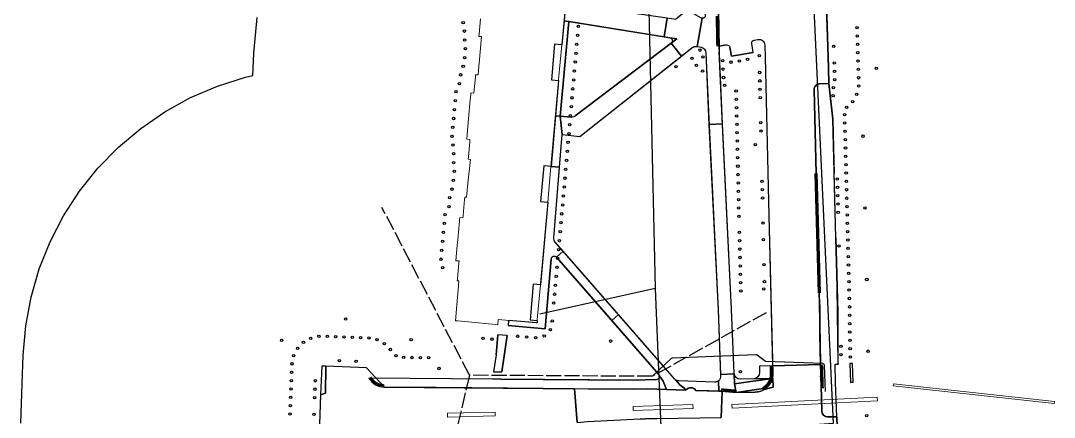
# Model space of a CAD drawing. Header units: metres. Extents: x 376 to 894, y 14078 to 15017.
# Drawn here: x 629 to 802, y 14749.6 to 14816 of the extents above; entities that cross this region are included whole.
import ezdxf

# ---------------------------------------------------------------- set-up
doc = ezdxf.new("R2010")
doc.units = ezdxf.units.M
doc.linetypes.add('DASHED', pattern=[1.524, 1.27, -0.254])
for name, color, linetype in [('BUILDING', 7, 'Continuous'), ('CROSSWALK', 7, 'Continuous'), ('CURB', 7, 'Continuous'), ('ELECTR_CABLE', 7, 'Continuous'), ('ELECTR_CABLE_COMM', 7, 'Continuous'), ('GROUND', 7, 'Continuous'), ('OVERHEAD_POWER_LINE', 7, 'Continuous'), ('ROAD', 7, 'Continuous'), ('SIDEWALK_PATH', 7, 'Continuous'), ('WATER_PIPELINE', 7, 'Continuous')]:
    doc.layers.add(name, color=color, linetype=linetype)

# ---------------------------------------------------------------- blocks, each defined once
blk = doc.blocks.new('СПИРЕЯ_GREFSHEIM')
blk.add_circle((0, 0), 0.2)
blk = doc.blocks.new('КИЗИЛЬНИК_БЛЕСТЯЩИЙ')
blk.add_circle((0, 0), 0.2)
blk = doc.blocks.new('СНЕЖНОЯГОДНИК_ДОРЕНБОЗА')
blk.add_circle((0, 0), 0.2)
blk = doc.blocks.new('ЛИПА_МЕЛКОЛИСТНАЯ')
blk.add_circle((0, 0), 0.2)

msp = doc.modelspace()

# ---------------------------------------------------------------- linework, layer by layer
at = {"layer": 'BUILDING', "color": 251, "linetype": 'Continuous', "lineweight": 9, "flags": 128}
msp.add_lwpolyline([(720.05, 14817.36), (719.56, 14811.97), (719.04, 14806.14), (719.02, 14805.99), (717.76, 14791.58), (717.23, 14785.61), (717.23, 14785.57), (716.01, 14772), (715.99, 14771.77), (715.52, 14766.59), (715.45, 14765.8), (715.42, 14765.4), (715.28, 14765.41), (708.94, 14765.98), (708.86, 14765.1), (708.46, 14765.14), (702.16, 14765.73), (701.77, 14765.77), (702.1, 14769.72), (702.2, 14770.93), (702.33, 14772.42), (702.07, 14772.44), (702.1, 14772.86), (702.33, 14775.39), (702.37, 14775.78), (701.84, 14775.82), (702.06, 14778.36), (702.16, 14779.39), (702.43, 14782.41), (702.45, 14782.64), (702.48, 14783.02), (703.01, 14782.97), (703.01, 14782.97), (703.05, 14783.36), (703.29, 14786.07), (703.32, 14786.47), (703.62, 14786.43), (703.75, 14787.64), (703.87, 14788.8), (704.29, 14792.76), (703.89, 14792.79), (703.93, 14793.19), (704.15, 14795.72), (704.18, 14796.11), (703.66, 14796.16), (703.86, 14798.35), (703.97, 14799.56), (704.02, 14800.21), (704.2, 14802.14), (704.25, 14802.74), (704.33, 14803.59), (704.36, 14803.89), (704.85, 14803.84), (704.86, 14803.94), (705.1, 14806.55), (705.13, 14806.95), (705.55, 14806.91), (705.68, 14808.3), (705.79, 14809.49), (706.13, 14813.32), (705.71, 14813.35), (705.74, 14813.75), (705.97, 14816.28)], dxfattribs=at)
at = {"layer": 'CROSSWALK'}
msp.add_point((762.86, 14756.41), dxfattribs=at)
at = {"layer": 'CURB', "color": 18, "true_color": 0x000000}
for p, q in [((720.72, 14815.88), (719.29, 14800.02)), ((737.65, 14813.12), (720.72, 14815.88)), ((721.83, 14800.06), (737.87, 14812.23)), ((742.15, 14811.67), (742.87, 14811.54)), ((747.13, 14811.93), (745.91, 14811.72)), ((751.61, 14810.69), (751.35, 14812.17)), ((751.76, 14812.75), (752.38, 14812.86)), ((753.55, 14811.91), (753.62, 14809.86)), ((722.57, 14796.63), (741.35, 14811.47)), ((743.69, 14810.59), (744.15, 14799.56)), ((746.4, 14799.66), (745.93, 14810.84)), ((747.97, 14810.05), (747.71, 14811.52)), ((751.61, 14810.69), (747.97, 14810.05)), ((753.62, 14809.86), (754.22, 14783.37)), ((764.26, 14805.46), (762.76, 14805.43)), ((761.79, 14804.4), (762.04, 14794.65)), ((719.29, 14800.02), (721.14, 14799.86)), ((744.15, 14799.56), (745.72, 14767.59)), ((747.97, 14767.69), (746.4, 14799.66)), ((718.23, 14779.65), (719.63, 14796.95)), ((719.63, 14796.95), (722.57, 14796.63)), ((762.04, 14794.65), (762.16, 14790.41)), ((765.44, 14779.62), (765.15, 14790.48)), ((754.22, 14783.37), (754.87, 14756.88)), ((738.43, 14756.04), (718.47, 14778.91)), ((717.8, 14776.12), (716.81, 14764.41)), ((735.82, 14756.75), (718.67, 14776.4)), ((765.65, 14771.44), (765.76, 14767.22)), ((762.73, 14768.41), (762.8, 14758.71)), ((745.72, 14767.59), (746.15, 14756.53)), ((748.39, 14756.96), (747.97, 14767.69)), ((765.76, 14767.22), (765.79, 14758.76)), ((716.81, 14764.41), (710.59, 14764.97)), ((710.44, 14763.28), (709.53, 14757.19)), ((708.59, 14760.05), (708.16, 14757.2)), ((754.84, 14758.22), (752.64, 14758.17)), ((752.64, 14758.17), (752.67, 14757.08)), ((762.8, 14758.71), (762.92, 14754.6)), ((765.79, 14758.76), (765.8, 14758.51)), ((707.97, 14756), (687.28, 14756.17)), ((689.87, 14754.64), (716.45, 14754.43)), ((709.34, 14755.99), (716.46, 14755.93)), ((716.46, 14755.93), (731.52, 14755.82)), ((731.52, 14755.82), (735.46, 14755.92)), ((745.12, 14755.49), (739.15, 14755.7)), ((751.69, 14756.06), (749.41, 14756)), ((762.92, 14754.6), (763.07, 14750.65)), ((716.45, 14754.43), (731.53, 14754.32)), ((731.53, 14754.32), (733.94, 14754.38)), ((733.94, 14754.38), (740.35, 14754.16)), ((741.99, 14754.1), (746.25, 14753.95)), ((764.06, 14749.68), (765.6, 14749.68)), ((765.6, 14749.68), (765.67, 14747.96))]:
    msp.add_line(p, q, dxfattribs=at)
for points in [[(762.46, 14871.1), (763.11, 14850.17), (763.52, 14829.05), (764.19, 14808.11), (764.26, 14805.46)], [(745.79, 14817.92), (745.93, 14810.84)], [(764.26, 14805.46), (764.92, 14799.48)], [(764.92, 14799.48), (765.04, 14794.73), (765.15, 14790.48)], [(765.44, 14779.62), (765.65, 14771.44)], [(762.73, 14768.41), (762.68, 14770.41)], [(708.59, 14760.05), (708.89, 14763.42)], [(768.24, 14758.59), (767.8, 14758.58)], [(765.6, 14749.68), (765.4, 14755.37)], [(768.33, 14755.46), (767.9, 14755.45)], [(746.25, 14753.95), (748.77, 14753.73), (751.95, 14753.81)]]:
    msp.add_lwpolyline(points, dxfattribs=at)
at = {"layer": 'CURB', "color": 18, "ltscale": 0.025, "true_color": 0x000000, "const_width": 0.4, "flags": 128}
for points in [[(745.51, 14816.77), (745.61, 14811.71)], [(763.1, 14758.43), (763.23, 14754.43)], [(748.78, 14754.03), (746.24, 14754.26)]]:
    msp.add_lwpolyline(points, dxfattribs=at)
at = {"layer": 'CURB', "color": 18, "lineweight": 90, "true_color": 0x000000}
msp.add_lwpolyline([(762.68, 14770.41), (762.16, 14790.41)], dxfattribs=at)
at = {"layer": 'CURB', "color": 18, "ltscale": 0.025, "true_color": 0x000000, "const_width": 0.4, "flags": 128}
for points in [[(753.22, 14754.47, 0.274927), (754.57, 14756.88), (754.54, 14758.22)], [(687.54, 14756.31, 0.267943), (689.87, 14754.94, 0.267943)]]:
    msp.add_lwpolyline(points, format="xyb", dxfattribs=at)
at = {"layer": 'ELECTR_CABLE'}
msp.add_lwpolyline([(763.69, 14753.93), (763.56, 14758.29, 0.400269), (763.26, 14758.58), (753.67, 14758.95), (753.67, 14758.95), (752.26, 14760, 0.171193), (752.07, 14760.06), (738.1, 14759.52, 0.180395), (737.9, 14759.44), (734.73, 14756.46)], format="xyb", dxfattribs=at)
at = {"layer": 'ELECTR_CABLE_COMM'}
for points in [[(755.92, 14949.49), (759.44, 14867.08), (765.01, 14748.56), (731.81, 14746.13)], [(733.37, 14852.27), (735.17, 14771.18), (715.92, 14766.89)], [(735.17, 14771.18), (737.25, 14720.64), (736.98, 14692.55), (722.42, 14694.67), (714.31, 14696.95), (706.81, 14697.61)]]:
    msp.add_lwpolyline(points, dxfattribs=at)
at = {"layer": 'GROUND'}
msp.add_lwpolyline([(629.01, 14748.6), (629.25, 14755.19), (629.42, 14760.02), (629.85, 14764.9), (630.74, 14769.73), (632.11, 14774.44), (633.93, 14779), (636.19, 14783.35), (638.86, 14787.47), (641.93, 14791.3), (645.36, 14794.81), (649.11, 14797.97), (653.16, 14800.75), (657.45, 14803.11), (661.96, 14805.05), (666.64, 14806.53), (667.88, 14806.79), (668.03, 14810.57), (668.57, 14816.54)], dxfattribs=at)
at = {"layer": 'OVERHEAD_POWER_LINE', "linetype": 'DASHED', "ltscale": 2}
for points in [[(753.75, 14767.11), (734.73, 14756.46), (704.11, 14756.64), (689.47, 14784.74)], [(704.11, 14756.64), (694.16, 14714.82)]]:
    msp.add_lwpolyline(points, dxfattribs=at)
at = {"layer": 'ROAD'}
for points in [[(745.81, 14816.78), (745.91, 14811.72), (747.13, 14811.93), (747.33, 14811.92), (747.5, 14811.85), (747.63, 14811.71), (747.71, 14811.52), (747.97, 14810.05), (751.61, 14810.69), (751.35, 14812.17), (751.35, 14812.37), (751.43, 14812.54), (751.57, 14812.67), (751.76, 14812.75), (752.38, 14812.86), (752.59, 14812.87), (752.8, 14812.84), (753, 14812.76), (753.18, 14812.65), (753.33, 14812.5), (753.45, 14812.32), (753.52, 14812.12), (753.55, 14811.91), (753.62, 14809.86), (754.22, 14783.37), (754.84, 14758.24), (762.88, 14758.43), (762.78, 14763.42), (762.76, 14767.17), (762.23, 14787.41), (762.16, 14790.41), (761.79, 14804.4), (761.8, 14804.6), (761.85, 14804.78), (761.94, 14804.96), (762.06, 14805.11), (762.21, 14805.24), (762.38, 14805.34), (762.57, 14805.4), (762.76, 14805.43), (764.26, 14805.46), (764.19, 14808.11), (763.86, 14818.43)], [(722.14, 14748.73), (721.68, 14754.39), (716.45, 14754.43), (698.52, 14754.58), (696.12, 14754.6), (689.87, 14754.64), (686.9, 14757.9), (680.1, 14758.15), (680.02, 14753.62), (679.21, 14753.36), (678.97, 14746.77)], [(765.67, 14747.96), (765.6, 14749.68), (764.06, 14749.68), (763.68, 14749.76), (763.37, 14749.96), (763.15, 14750.27), (763.07, 14750.65), (762.92, 14757.03), (762.88, 14758.43), (754.84, 14758.24), (754.87, 14756.88), (754.87, 14756.69), (754.86, 14756.5), (754.83, 14756.31), (754.8, 14756.12), (754.89, 14756.13), (754.96, 14754.63), (753.43, 14754.24), (753.08, 14754.06), (752.72, 14753.93), (752.34, 14753.85), (751.95, 14753.81), (748.77, 14753.73), (746.39, 14753.94), (746.24, 14749.55)]]:
    msp.add_lwpolyline(points, dxfattribs=at)
for points in [[(680.1, 14758.15), (679.39, 14758.18), (679.21, 14753.36), (680.02, 14753.62)], [(746.39, 14753.94), (746.25, 14753.95), (741.99, 14754.1), (741.83, 14754.29), (741.64, 14754.43), (741.42, 14754.52), (741.19, 14754.56), (740.95, 14754.53), (740.72, 14754.46), (740.52, 14754.33), (740.35, 14754.16), (733.94, 14754.38), (731.53, 14754.32), (721.68, 14754.39), (722.14, 14748.73), (723.85, 14748.88), (732.67, 14749.35), (733.53, 14749.32), (733.53, 14749.38), (735.45, 14749.4), (746.24, 14749.55)], [(754.89, 14756.13), (754.8, 14756.12), (754.6, 14755.56), (754.3, 14755.05), (753.91, 14754.6), (753.43, 14754.24), (754.96, 14754.63)]]:
    msp.add_lwpolyline(points, close=True, dxfattribs=at)
at = {"layer": 'SIDEWALK_PATH'}
for points in [[(744.2, 14855.74), (741.95, 14855.64), (743.54, 14817.83), (743.58, 14816.89), (743.57, 14816.79), (743.54, 14816.7), (743.5, 14816.61), (743.44, 14816.54), (743.36, 14816.47), (743.27, 14816.43), (743.18, 14816.4), (743.08, 14816.39), (742.23, 14811.65), (742.87, 14811.54), (743.19, 14811.42), (743.44, 14811.21), (743.62, 14810.93), (743.69, 14810.59), (744.2, 14798.63), (746.45, 14798.74), (745.91, 14811.72), (745.81, 14816.78), (745.79, 14817.92)], [(737.19, 14816.39), (721.58, 14818.65), (721.45, 14817.23), (720.09, 14817.36), (719.95, 14815.96), (720.72, 14815.88), (736.68, 14813.27)], [(743.08, 14816.39), (743.02, 14816.39), (742.95, 14816.41), (742.89, 14816.43), (742.83, 14816.46), (741.65, 14817.14), (741.41, 14817.3), (741.18, 14817.48), (740.97, 14817.68), (740.78, 14817.91), (738.63, 14816.26), (738.63, 14816.19), (737.19, 14816.39), (736.68, 14813.27), (737.65, 14813.12), (738.8, 14812.93), (737.87, 14812.23), (739.58, 14810.07), (741.35, 14811.47), (741.53, 14811.58), (741.73, 14811.65), (741.94, 14811.68), (742.15, 14811.67), (742.23, 14811.65)], [(720.72, 14815.88), (719.95, 14815.96), (719.56, 14811.97), (718.37, 14812.08), (717.83, 14806.1), (719.02, 14805.99), (718.51, 14800.08), (719.29, 14800.02)], [(739.58, 14810.07), (737.87, 14812.23), (721.83, 14800.06), (721.68, 14799.96), (721.51, 14799.89), (721.33, 14799.86), (721.14, 14799.86), (719.29, 14800.02), (719.63, 14796.95), (722.57, 14796.63)], [(738.8, 14812.93), (737.65, 14813.12), (737.79, 14813.07), (737.91, 14812.99), (738, 14812.88), (738.05, 14812.74), (738.07, 14812.6), (738.04, 14812.46), (737.97, 14812.33), (737.87, 14812.23)], [(765.44, 14779.62), (765.2, 14788.49), (764.92, 14799.48), (764.26, 14805.46), (762.76, 14805.43), (762.57, 14805.4), (762.38, 14805.34), (762.21, 14805.24), (762.06, 14805.11), (761.94, 14804.96), (761.85, 14804.78), (761.8, 14804.6), (761.79, 14804.4), (762.16, 14790.41), (762.78, 14763.42), (763.07, 14750.65), (763.15, 14750.27), (763.37, 14749.96), (763.68, 14749.76), (764.06, 14749.68), (765.6, 14749.68), (765.4, 14755.37), (765.3, 14758.5), (765.8, 14758.51), (765.65, 14771.44)], [(719.63, 14796.95), (719.29, 14800.02), (718.51, 14800.08), (717.77, 14791.58), (719.18, 14791.47)], [(746.45, 14798.74), (744.2, 14798.63), (745.72, 14767.59), (746.14, 14756.79), (748.39, 14756.88), (748.39, 14756.94), (747.97, 14767.69)], [(718.47, 14778.91), (718.36, 14779.08), (718.28, 14779.26), (718.23, 14779.45), (718.23, 14779.65), (719.18, 14791.47), (717.77, 14791.58), (716.57, 14791.69), (716.03, 14785.71), (717.23, 14785.61), (715.99, 14771.77), (714.79, 14771.88), (714.26, 14765.9), (715.45, 14765.8), (715.42, 14765.4), (710.67, 14765.82), (710.59, 14764.97), (716.81, 14764.41), (717.8, 14776.12), (717.83, 14776.26), (717.9, 14776.38), (718.01, 14776.48), (718.14, 14776.55), (718.29, 14776.57), (718.43, 14776.56), (718.56, 14776.5), (718.67, 14776.4), (719.8, 14777.39)], [(719.8, 14777.39), (718.67, 14776.4), (727.92, 14765.8), (729.05, 14766.79)], [(738.58, 14755.9), (738.54, 14755.93), (738.5, 14755.97), (738.46, 14756.01), (738.43, 14756.04), (729.05, 14766.79), (727.92, 14765.8), (735.82, 14756.75), (735.88, 14756.68), (735.91, 14756.59), (735.94, 14756.51), (735.95, 14756.42), (736.56, 14755.66), (736.98, 14754.52), (737.07, 14754.27), (740.35, 14754.16), (739.97, 14754.53), (739.38, 14754.96), (738.6, 14755.85)], [(710.44, 14763.28), (708.89, 14763.42), (708.59, 14760.05), (708.16, 14757.2), (709.53, 14757.19)], [(754.84, 14758.22), (752.64, 14758.17), (752.67, 14757.08), (752.6, 14756.69), (752.39, 14756.37), (752.08, 14756.14), (751.69, 14756.06), (754.8, 14756.13), (754.83, 14756.32), (754.86, 14756.51), (754.87, 14756.69), (754.87, 14756.88)], [(768.33, 14755.46), (768.24, 14758.59), (767.8, 14758.58), (767.9, 14755.45)], [(707.97, 14756), (687.28, 14756.17), (687.76, 14755.54), (688.37, 14755.06), (689.08, 14754.75), (689.87, 14754.64), (731.53, 14754.32), (733.94, 14754.38), (737.07, 14754.27), (736.98, 14754.52), (736.56, 14755.66), (735.95, 14756.42), (735.91, 14756.23), (735.8, 14756.07), (735.65, 14755.96), (735.46, 14755.92), (731.52, 14755.82), (709.34, 14755.99)], [(748.46, 14755.19), (748.39, 14756.88), (746.14, 14756.79), (746.15, 14756.53), (746.14, 14756.3), (746.07, 14756.09), (745.95, 14755.89), (745.79, 14755.72), (745.83, 14753.97), (746.25, 14753.95), (748.77, 14753.73)], [(754.8, 14756.12), (749.41, 14756), (749.04, 14756.06), (748.73, 14756.24), (748.51, 14756.53), (748.39, 14756.88), (748.46, 14755.19)], [(745.79, 14755.72), (745.64, 14755.62), (745.48, 14755.55), (745.3, 14755.5), (745.12, 14755.49), (739.15, 14755.7), (738.99, 14755.72), (738.85, 14755.76), (738.71, 14755.82), (738.58, 14755.9), (738.6, 14755.85), (739.38, 14754.96), (739.97, 14754.53), (740.35, 14754.16), (740.52, 14754.33), (740.72, 14754.46), (740.95, 14754.53), (741.19, 14754.56), (741.42, 14754.52), (741.64, 14754.43), (741.83, 14754.29), (741.99, 14754.1), (745.83, 14753.97)], [(754.8, 14756.12), (748.46, 14755.19), (748.76, 14753.77), (753.74, 14754.46), (754.11, 14754.8), (754.41, 14755.2), (754.64, 14755.64)], [(753.74, 14754.46), (748.76, 14753.77), (751.95, 14753.81), (752.43, 14753.86), (752.9, 14753.99), (753.34, 14754.19)]]:
    msp.add_lwpolyline(points, close=True, dxfattribs=at)
at = {"layer": 'WATER_PIPELINE', "color": 252, "linetype": 'Continuous', "lineweight": 9, "flags": 128}
for points in [[(775.06, 14755.19), (802, 14752.22), (801.96, 14751.9), (775.03, 14754.87), (775.06, 14755.19)], [(748.07, 14751.13), (748.04, 14751.76), (772.37, 14752.97), (772.4, 14752.34), (748.07, 14751.13)], [(731.52, 14750.76), (731.51, 14751.08), (731.5, 14751.39), (741.5, 14751.72), (741.53, 14751.1), (731.52, 14750.76)], [(708.42, 14750.48), (708.44, 14749.85), (700.45, 14749.64), (700.43, 14750.27), (708.42, 14750.48)]]:
    msp.add_lwpolyline(points, dxfattribs=at)

# ---------------------------------------------------------------- block references
at = {"layer": 'BUSH'}
for name, p in [('СНЕЖНОЯГОДНИК_ДОРЕНБОЗА', (703.06, 14815.67)), ('СНЕЖНОЯГОДНИК_ДОРЕНБОЗА', (722.35, 14815.03)), ('СНЕЖНОЯГОДНИК_ДОРЕНБОЗА', (703.28, 14814.24)), ('СНЕЖНОЯГОДНИК_ДОРЕНБОЗА', (722.21, 14813.54)), ('КИЗИЛЬНИК_БЛЕСТЯЩИЙ', (768.98, 14814.83)), ('СНЕЖНОЯГОДНИК_ДОРЕНБОЗА', (769.02, 14813.43)), ('СНЕЖНОЯГОДНИК_ДОРЕНБОЗА', (703.29, 14812.74)), ('СНЕЖНОЯГОДНИК_ДОРЕНБОЗА', (722.08, 14812.05)), ('КИЗИЛЬНИК_БЛЕСТЯЩИЙ', (765.08, 14811.72)), ('СПИРЕЯ_GREFSHEIM', (769.07, 14812.03)), ('СНЕЖНОЯГОДНИК_ДОРЕНБОЗА', (703.3, 14809.8)), ('СНЕЖНОЯГОДНИК_ДОРЕНБОЗА', (703.44, 14811.29)), ('СНЕЖНОЯГОДНИК_ДОРЕНБОЗА', (721.94, 14810.55)), ('СНЕЖНОЯГОДНИК_ДОРЕНБОЗА', (741.35, 14809.69)), ('СПИРЕЯ_GREFSHEIM', (742.69, 14811.06)), ('КИЗИЛЬНИК_БЛЕСТЯЩИЙ', (743.22, 14809.93)), ('КИЗИЛЬНИК_БЛЕСТЯЩИЙ', (752.61, 14810.12)), ('КИЗИЛЬНИК_БЛЕСТЯЩИЙ', (769.11, 14810.63)), ('СНЕЖНОЯГОДНИК_ДОРЕНБОЗА', (703.06, 14808.35)), ('СНЕЖНОЯГОДНИК_ДОРЕНБОЗА', (721.81, 14809.06)), ('КИЗИЛЬНИК_БЛЕСТЯЩИЙ', (742.09, 14808.5)), ('СПИРЕЯ_GREFSHEIM', (746.51, 14809.28)), ('КИЗИЛЬНИК_БЛЕСТЯЩИЙ', (747.89, 14809.05)), ('СНЕЖНОЯГОДНИК_ДОРЕНБОЗА', (749.28, 14809.26)), ('СПИРЕЯ_GREFSHEIM', (750.65, 14809.51)), ('СПИРЕЯ_GREFSHEIM', (765.16, 14808.92)), ('СНЕЖНОЯГОДНИК_ДОРЕНБОЗА', (769.16, 14809.23)), ('СНЕЖНОЯГОДНИК_ДОРЕНБОЗА', (702.62, 14806.93)), ('СНЕЖНОЯГОДНИК_ДОРЕНБОЗА', (721.67, 14807.56)), ('СПИРЕЯ_GREFSHEIM', (743.12, 14807.57)), ('СНЕЖНОЯГОДНИК_ДОРЕНБОЗА', (746.57, 14807.88)), ('КИЗИЛЬНИК_БЛЕСТЯЩИЙ', (746.63, 14806.48)), ('СНЕЖНОЯГОДНИК_ДОРЕНБОЗА', (752.68, 14807.32)), ('СНЕЖНОЯГОДНИК_ДОРЕНБОЗА', (765.21, 14807.52)), ('СПИРЕЯ_GREFSHEIM', (769.2, 14807.83)), ('КИЗИЛЬНИК_БЛЕСТЯЩИЙ', (769.24, 14806.43)), ('СНЕЖНОЯГОДНИК_ДОРЕНБОЗА', (702.42, 14805.47)), ('СНЕЖНОЯГОДНИК_ДОРЕНБОЗА', (721.41, 14804.58)), ('СНЕЖНОЯГОДНИК_ДОРЕНБОЗА', (721.54, 14806.07)), ('СПИРЕЯ_GREFSHEIM', (746.81, 14805.19)), ('СПИРЕЯ_GREFSHEIM', (752.71, 14805.92)), ('КИЗИЛЬНИК_БЛЕСТЯЩИЙ', (752.74, 14804.52)), ('СПИРЕЯ_GREFSHEIM', (765, 14804.79)), ('КИЗИЛЬНИК_БЛЕСТЯЩИЙ', (765.24, 14806.12)), ('СНЕЖНОЯГОДНИК_ДОРЕНБОЗА', (769.24, 14805.04)), ('СНЕЖНОЯГОДНИК_ДОРЕНБОЗА', (701.86, 14804.1)), ('СНЕЖНОЯГОДНИК_ДОРЕНБОЗА', (721.28, 14803.08)), ('СНЕЖНОЯГОДНИК_ДОРЕНБОЗА', (748.75, 14804.24)), ('КИЗИЛЬНИК_БЛЕСТЯЩИЙ', (748.78, 14802.84)), ('СНЕЖНОЯГОДНИК_ДОРЕНБОЗА', (752.77, 14803.12)), ('СНЕЖНОЯГОДНИК_ДОРЕНБОЗА', (764.98, 14803.46)), ('СПИРЕЯ_GREFSHEIM', (768.93, 14803.67)), ('СНЕЖНОЯГОДНИК_ДОРЕНБОЗА', (701.6, 14801.11)), ('СНЕЖНОЯГОДНИК_ДОРЕНБОЗА', (701.73, 14802.6)), ('СНЕЖНОЯГОДНИК_ДОРЕНБОЗА', (721.15, 14801.59)), ('СПИРЕЯ_GREFSHEIM', (748.81, 14801.44)), ('СНЕЖНОЯГОДНИК_ДОРЕНБОЗА', (767.26, 14801.47)), ('КИЗИЛЬНИК_БЛЕСТЯЩИЙ', (768.25, 14802.45)), ('СНЕЖНОЯГОДНИК_ДОРЕНБОЗА', (701.46, 14799.62)), ('СНЕЖНОЯГОДНИК_ДОРЕНБОЗА', (721.02, 14800.09)), ('СНЕЖНОЯГОДНИК_ДОРЕНБОЗА', (748.84, 14800.04)), ('СПИРЕЯ_GREFSHEIM', (766.9, 14800.28)), ('СНЕЖНОЯГОДНИК_ДОРЕНБОЗА', (701.33, 14798.12)), ('СНЕЖНОЯГОДНИК_ДОРЕНБОЗА', (720.89, 14798.6)), ('КИЗИЛЬНИК_БЛЕСТЯЩИЙ', (748.87, 14798.64)), ('СПИРЕЯ_GREFSHEIM', (752.87, 14798.92)), ('КИЗИЛЬНИК_БЛЕСТЯЩИЙ', (766.93, 14798.88)), ('СНЕЖНОЯГОДНИК_ДОРЕНБОЗА', (701.19, 14796.63)), ('СНЕЖНОЯГОДНИК_ДОРЕНБОЗА', (720.76, 14797.1)), ('СПИРЕЯ_GREFSHEIM', (748.91, 14797.24)), ('КИЗИЛЬНИК_БЛЕСТЯЩИЙ', (752.9, 14797.52)), ('СНЕЖНОЯГОДНИК_ДОРЕНБОЗА', (766.97, 14797.48)), ('СПИРЕЯ_GREFSHEIM', (767.01, 14796.08)), ('СНЕЖНОЯГОДНИК_ДОРЕНБОЗА', (701.37, 14795.16)), ('СНЕЖНОЯГОДНИК_ДОРЕНБОЗА', (720.5, 14794.12)), ('СНЕЖНОЯГОДНИК_ДОРЕНБОЗА', (720.63, 14795.61)), ('СНЕЖНОЯГОДНИК_ДОРЕНБОЗА', (748.94, 14795.84)), ('КИЗИЛЬНИК_БЛЕСТЯЩИЙ', (748.97, 14794.44)), ('КИЗИЛЬНИК_БЛЕСТЯЩИЙ', (767.05, 14794.68)), ('СНЕЖНОЯГОДНИК_ДОРЕНБОЗА', (701.46, 14793.71)), ('СНЕЖНОЯГОДНИК_ДОРЕНБОЗА', (720.36, 14792.62)), ('СПИРЕЯ_GREFSHEIM', (749, 14793.04)), ('СНЕЖНОЯГОДНИК_ДОРЕНБОЗА', (767.08, 14793.28)), ('СНЕЖНОЯГОДНИК_ДОРЕНБОЗА', (701.46, 14792.22)), ('СНЕЖНОЯГОДНИК_ДОРЕНБОЗА', (701.57, 14790.76)), ('СНЕЖНОЯГОДНИК_ДОРЕНБОЗА', (720.23, 14791.13)), ('СНЕЖНОЯГОДНИК_ДОРЕНБОЗА', (749.03, 14791.64)), ('СПИРЕЯ_GREFSHEIM', (767.12, 14791.88)), ('СНЕЖНОЯГОДНИК_ДОРЕНБОЗА', (701.41, 14789.27)), ('СНЕЖНОЯГОДНИК_ДОРЕНБОЗА', (720.1, 14789.63)), ('КИЗИЛЬНИК_БЛЕСТЯЩИЙ', (749.07, 14790.24)), ('СНЕЖНОЯГОДНИК_ДОРЕНБОЗА', (753.09, 14789.12)), ('СПИРЕЯ_GREFSHEIM', (765.68, 14789.49)), ('КИЗИЛЬНИК_БЛЕСТЯЩИЙ', (767.16, 14790.48)), ('СНЕЖНОЯГОДНИК_ДОРЕНБОЗА', (767.19, 14789.08)), ('СНЕЖНОЯГОДНИК_ДОРЕНБОЗА', (701.21, 14787.79)), ('СНЕЖНОЯГОДНИК_ДОРЕНБОЗА', (719.97, 14788.14)), ('СПИРЕЯ_GREFSHEIM', (749.1, 14788.84)), ('СНЕЖНОЯГОДНИК_ДОРЕНБОЗА', (749.13, 14787.44)), ('СПИРЕЯ_GREFSHEIM', (753.12, 14787.72)), ('СНЕЖНОЯГОДНИК_ДОРЕНБОЗА', (765.71, 14788.09)), ('СПИРЕЯ_GREFSHEIM', (767.23, 14787.68)), ('СНЕЖНОЯГОДНИК_ДОРЕНБОЗА', (700.81, 14786.37)), ('СНЕЖНОЯГОДНИК_ДОРЕНБОЗА', (719.83, 14786.64)), ('КИЗИЛЬНИК_БЛЕСТЯЩИЙ', (749.16, 14786.04)), ('КИЗИЛЬНИК_БЛЕСТЯЩИЙ', (753.16, 14786.32)), ('КИЗИЛЬНИК_БЛЕСТЯЩИЙ', (765.75, 14786.69)), ('КИЗИЛЬНИК_БЛЕСТЯЩИЙ', (767.26, 14786.28)), ('СНЕЖНОЯГОДНИК_ДОРЕНБОЗА', (700.67, 14784.87)), ('СНЕЖНОЯГОДНИК_ДОРЕНБОЗА', (719.7, 14785.15)), ('СПИРЕЯ_GREFSHEIM', (749.19, 14784.64)), ('СПИРЕЯ_GREFSHEIM', (765.79, 14785.29)), ('СНЕЖНОЯГОДНИК_ДОРЕНБОЗА', (765.82, 14783.89)), ('СНЕЖНОЯГОДНИК_ДОРЕНБОЗА', (767.3, 14784.88)), ('СНЕЖНОЯГОДНИК_ДОРЕНБОЗА', (699.89, 14782.05)), ('СНЕЖНОЯГОДНИК_ДОРЕНБОЗА', (700.04, 14783.54)), ('СНЕЖНОЯГОДНИК_ДОРЕНБОЗА', (719.43, 14782.16)), ('СНЕЖНОЯГОДНИК_ДОРЕНБОЗА', (719.56, 14783.66)), ('СНЕЖНОЯГОДНИК_ДОРЕНБОЗА', (749.22, 14783.24)), ('СНЕЖНОЯГОДНИК_ДОРЕНБОЗА', (753.25, 14782.12)), ('СПИРЕЯ_GREFSHEIM', (767.34, 14783.48)), ('КИЗИЛЬНИК_БЛЕСТЯЩИЙ', (767.37, 14782.08)), ('СНЕЖНОЯГОДНИК_ДОРЕНБОЗА', (699.75, 14780.56)), ('СНЕЖНОЯГОДНИК_ДОРЕНБОЗА', (719.3, 14780.67)), ('СНЕЖНОЯГОДНИК_ДОРЕНБОЗА', (749.29, 14780.55)), ('СНЕЖНОЯГОДНИК_ДОРЕНБОЗА', (767.41, 14780.68)), ('СНЕЖНОЯГОДНИК_ДОРЕНБОЗА', (699.62, 14779.06)), ('СНЕЖНОЯГОДНИК_ДОРЕНБОЗА', (719.16, 14779.17)), ('КИЗИЛЬНИК_БЛЕСТЯЩИЙ', (749.33, 14779.15)), ('СПИРЕЯ_GREFSHEIM', (753.32, 14779.32)), ('СПИРЕЯ_GREFSHEIM', (767.44, 14779.28)), ('СНЕЖНОЯГОДНИК_ДОРЕНБОЗА', (699.48, 14777.57)), ('СНЕЖНОЯГОДНИК_ДОРЕНБОЗА', (719.03, 14777.68)), ('СПИРЕЯ_GREFSHEIM', (749.36, 14777.75)), ('КИЗИЛЬНИК_БЛЕСТЯЩИЙ', (765.97, 14778.29)), ('КИЗИЛЬНИК_БЛЕСТЯЩИЙ', (767.48, 14777.89)), ('СНЕЖНОЯГОДНИК_ДОРЕНБОЗА', (699.35, 14776.07)), ('СНЕЖНОЯГОДНИК_ДОРЕНБОЗА', (718.89, 14776.19)), ('СНЕЖНОЯГОДНИК_ДОРЕНБОЗА', (749.39, 14776.35)), ('КИЗИЛЬНИК_БЛЕСТЯЩИЙ', (753.43, 14775.13)), ('СНЕЖНОЯГОДНИК_ДОРЕНБОЗА', (767.52, 14776.49)), ('СПИРЕЯ_GREFSHEIM', (767.55, 14775.09)), ('СНЕЖНОЯГОДНИК_ДОРЕНБОЗА', (699.64, 14774.63)), ('СНЕЖНОЯГОДНИК_ДОРЕНБОЗА', (718.76, 14774.69)), ('КИЗИЛЬНИК_БЛЕСТЯЩИЙ', (749.43, 14774.95)), ('СПИРЕЯ_GREFSHEIM', (749.46, 14773.55)), ('КИЗИЛЬНИК_БЛЕСТЯЩИЙ', (767.59, 14773.69)), ('СНЕЖНОЯГОДНИК_ДОРЕНБОЗА', (718.49, 14771.7)), ('СНЕЖНОЯГОДНИК_ДОРЕНБОЗА', (718.63, 14773.2)), ('СНЕЖНОЯГОДНИК_ДОРЕНБОЗА', (749.5, 14772.15)), ('СНЕЖНОЯГОДНИК_ДОРЕНБОЗА', (753.49, 14772.33)), ('СНЕЖНОЯГОДНИК_ДОРЕНБОЗА', (767.63, 14772.29)), ('СНЕЖНОЯГОДНИК_ДОРЕНБОЗА', (718.36, 14770.21)), ('КИЗИЛЬНИК_БЛЕСТЯЩИЙ', (749.53, 14770.75)), ('СПИРЕЯ_GREFSHEIM', (753.36, 14771.08)), ('СПИРЕЯ_GREFSHEIM', (767.66, 14770.89)), ('СНЕЖНОЯГОДНИК_ДОРЕНБОЗА', (718.22, 14768.72)), ('КИЗИЛЬНИК_БЛЕСТЯЩИЙ', (767.7, 14769.49)), ('СНЕЖНОЯГОДНИК_ДОРЕНБОЗА', (767.74, 14768.09)), ('СПИРЕЯ_GREFSHEIM', (767.76, 14766.69)), ('СНЕЖНОЯГОДНИК_ДОРЕНБОЗА', (717.96, 14765.73)), ('КИЗИЛЬНИК_БЛЕСТЯЩИЙ', (767.77, 14765.29)), ('СНЕЖНОЯГОДНИК_ДОРЕНБОЗА', (678.91, 14763.15)), ('СПИРЕЯ_GREFSHEIM', (680.31, 14763.15)), ('КИЗИЛЬНИК_БЛЕСТЯЩИЙ', (681.7, 14763.1)), ('СНЕЖНОЯГОДНИК_ДОРЕНБОЗА', (683.1, 14763.05)), ('СПИРЕЯ_GREFSHEIM', (684.5, 14763)), ('СНЕЖНОЯГОДНИК_ДОРЕНБОЗА', (712.19, 14763.18)), ('СНЕЖНОЯГОДНИК_ДОРЕНБОЗА', (713.68, 14763.04)), ('СНЕЖНОЯГОДНИК_ДОРЕНБОЗА', (716.62, 14763.21)), ('СНЕЖНОЯГОДНИК_ДОРЕНБОЗА', (717.65, 14764.27)), ('СНЕЖНОЯГОДНИК_ДОРЕНБОЗА', (767.77, 14763.89)), ('СПИРЕЯ_GREFSHEIM', (676.34, 14762.14)), ('КИЗИЛЬНИК_БЛЕСТЯЩИЙ', (677.55, 14762.83)), ('КИЗИЛЬНИК_БЛЕСТЯЩИЙ', (685.9, 14762.95)), ('СНЕЖНОЯГОДНИК_ДОРЕНБОЗА', (687.3, 14762.88)), ('СПИРЕЯ_GREFSHEIM', (688.66, 14762.58)), ('КИЗИЛЬНИК_БЛЕСТЯЩИЙ', (689.89, 14761.91)), ('СНЕЖНОЯГОДНИК_ДОРЕНБОЗА', (706.39, 14762.82)), ('СНЕЖНОЯГОДНИК_ДОРЕНБОЗА', (707.89, 14762.68)), ('СНЕЖНОЯГОДНИК_ДОРЕНБОЗА', (715.18, 14762.91)), ('КИЗИЛЬНИК_БЛЕСТЯЩИЙ', (766.27, 14761.5)), ('СПИРЕЯ_GREFSHEIM', (767.8, 14762.49)), ('КИЗИЛЬНИК_БЛЕСТЯЩИЙ', (674.7, 14759.91)), ('СНЕЖНОЯГОДНИК_ДОРЕНБОЗА', (675.36, 14761.14)), ('СНЕЖНОЯГОДНИК_ДОРЕНБОЗА', (690.89, 14760.95)), ('СПИРЕЯ_GREFSHEIM', (691.84, 14759.91)), ('КИЗИЛЬНИК_БЛЕСТЯЩИЙ', (693.11, 14759.62)), ('СНЕЖНОЯГОДНИК_ДОРЕНБОЗА', (694.51, 14759.61)), ('СПИРЕЯ_GREFSHEIM', (695.91, 14759.6)), ('КИЗИЛЬНИК_БЛЕСТЯЩИЙ', (697.31, 14759.59)), ('СПИРЕЯ_GREFSHEIM', (766.28, 14760.1)), ('КИЗИЛЬНИК_БЛЕСТЯЩИЙ', (767.83, 14761.09)), ('СНЕЖНОЯГОДНИК_ДОРЕНБОЗА', (767.86, 14759.69)), ('СПИРЕЯ_GREFSHEIM', (674.41, 14758.55)), ('КИЗИЛЬНИК_БЛЕСТЯЩИЙ', (682.35, 14759.07)), ('СПИРЕЯ_GREFSHEIM', (685.15, 14758.97)), ('СНЕЖНОЯГОДНИК_ДОРЕНБОЗА', (674.35, 14757.15)), ('СНЕЖНОЯГОДНИК_ДОРЕНБОЗА', (699.01, 14757.77)), ('СНЕЖНОЯГОДНИК_ДОРЕНБОЗА', (749.45, 14757.26)), ('СПИРЕЯ_GREFSHEIM', (674.25, 14754.35)), ('КИЗИЛЬНИК_БЛЕСТЯЩИЙ', (674.3, 14755.75)), ('СНЕЖНОЯГОДНИК_ДОРЕНБОЗА', (678.3, 14755.71)), ('СНЕЖНОЯГОДНИК_ДОРЕНБОЗА', (674.2, 14752.95)), ('КИЗИЛЬНИК_БЛЕСТЯЩИЙ', (678.2, 14752.91)), ('СПИРЕЯ_GREFSHEIM', (678.25, 14754.31)), ('КИЗИЛЬНИК_БЛЕСТЯЩИЙ', (674.14, 14751.55)), ('СПИРЕЯ_GREFSHEIM', (674.09, 14750.15)), ('СНЕЖНОЯГОДНИК_ДОРЕНБОЗА', (678.09, 14750.12)), ('КИЗИЛЬНИК_БЛЕСТЯЩИЙ', (770.6, 14749.87))]:
    msp.add_blockref(name, p, dxfattribs=at)
at = {"layer": 'TREE'}
for p in [(738.7, 14808.28), (772.2, 14808.03), (769.99, 14796.66), (751.95, 14795.23), (770.31, 14784.66), (770.62, 14772.67), (683.4, 14766.04), (672.67, 14762.5), (694.36, 14762.61), (727.74, 14762.35), (770.84, 14760.67)]:
    msp.add_blockref('ЛИПА_МЕЛКОЛИСТНАЯ', p, dxfattribs=at)

doc.saveas('drawing.dxf')
